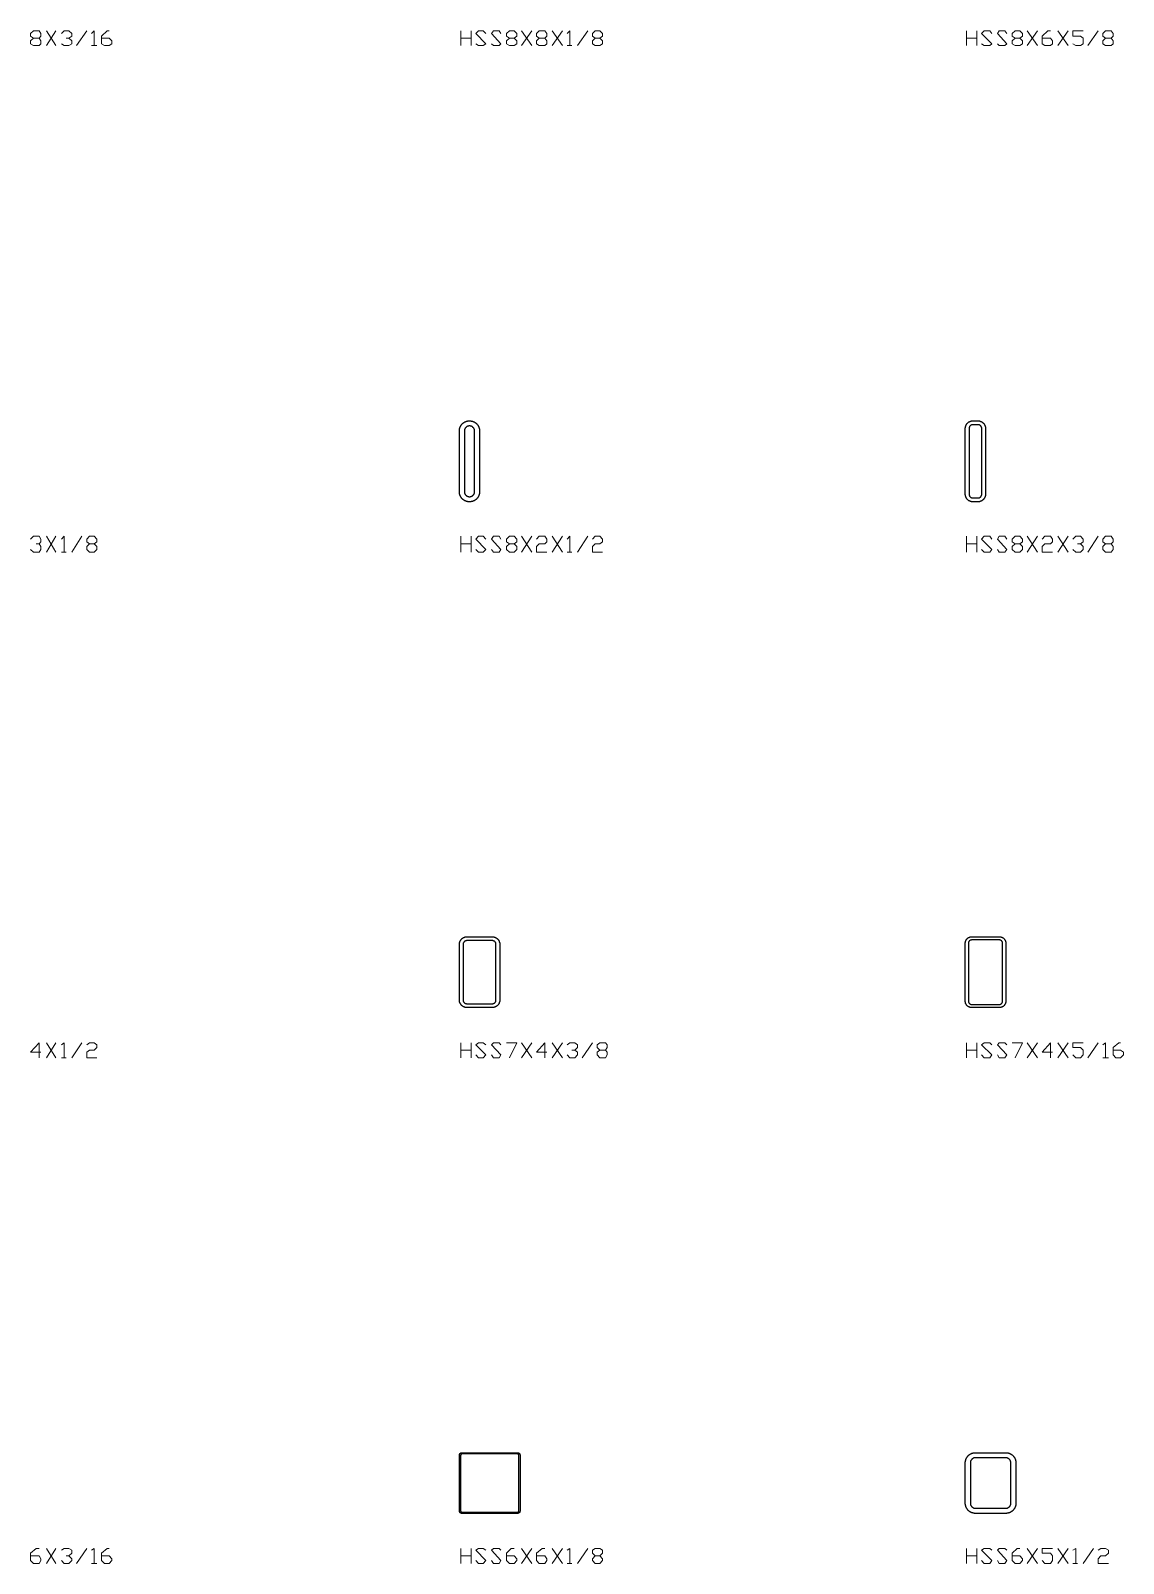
# Model space of a CAD drawing. Header units: inches. Extents: x 0 to 975, y -1305 to 34.
# Drawn here: x 107.6 to 215.6, y -954.9 to -803.4 of the extents above; entities that cross this region are included whole.
import ezdxf

# ---------------------------------------------------------------- set-up
doc = ezdxf.new("R2010")
doc.units = ezdxf.units.IN
doc.header["$MEASUREMENT"] = 0
doc.layers.add('AISC_STEEL', color=7, linetype='Continuous')

msp = doc.modelspace()

# ---------------------------------------------------------------- linework, layer by layer
at = {"color": 3, "lineweight": 0}
for p, q in [((109.2, -803.43), (110.12, -804.9)), ((109.2, -804.9), (110.12, -803.43)), ((112.15, -804.9), (113.17, -803.43)), ((150.14, -804.9), (150.14, -803.43)), ((150.14, -804.16), (151.16, -804.16)), ((151.16, -803.43), (151.16, -804.9)), ((156.14, -803.43), (157.15, -804.9)), ((156.14, -804.9), (157.15, -803.43)), ((159.18, -803.43), (160.2, -804.9)), ((159.18, -804.9), (160.2, -803.43)), ((161.67, -804.9), (162.69, -803.43)), ((200.13, -804.9), (200.13, -803.43)), ((200.13, -804.16), (201.14, -804.16)), ((201.14, -803.43), (201.14, -804.9)), ((206.12, -803.43), (207.13, -804.9)), ((206.12, -804.9), (207.13, -803.43)), ((209.16, -803.43), (210.18, -804.9)), ((209.16, -804.9), (210.18, -803.43)), ((212.11, -804.9), (213.13, -803.43)), ((113.63, -804.9), (114.18, -804.9)), ((160.66, -804.9), (161.12, -804.9)), ((109.2, -853.41), (110.12, -854.98)), ((109.2, -854.98), (110.12, -853.41)), ((111.69, -854.98), (112.7, -853.41)), ((150.14, -854.98), (150.14, -853.41)), ((150.14, -854.15), (151.16, -854.15)), ((151.16, -853.41), (151.16, -854.98)), ((156.14, -853.41), (157.15, -854.98)), ((156.14, -854.98), (157.15, -853.41)), ((159.18, -853.41), (160.2, -854.98)), ((159.18, -854.98), (160.2, -853.41)), ((161.67, -854.98), (162.69, -853.41)), ((200.13, -854.98), (200.13, -853.41)), ((200.13, -854.15), (201.14, -854.15)), ((201.14, -853.41), (201.14, -854.98)), ((206.12, -853.41), (207.13, -854.98)), ((206.12, -854.98), (207.13, -853.41)), ((209.16, -853.41), (210.18, -854.98)), ((209.16, -854.98), (210.18, -853.41)), ((212.11, -854.98), (213.13, -853.41)), ((110.68, -854.98), (111.14, -854.98)), ((160.66, -854.98), (161.12, -854.98)), ((109.2, -903.48), (110.12, -904.96)), ((109.2, -904.96), (110.12, -903.48)), ((111.69, -904.96), (112.7, -903.48)), ((150.14, -904.96), (150.14, -903.48)), ((150.14, -904.22), (151.16, -904.22)), ((151.16, -903.48), (151.16, -904.96)), ((156.14, -903.48), (157.15, -904.96)), ((156.14, -904.96), (157.15, -903.48)), ((159.18, -903.48), (160.2, -904.96)), ((159.18, -904.96), (160.2, -903.48)), ((162.13, -904.96), (163.15, -903.48)), ((200.13, -904.96), (200.13, -903.48)), ((200.13, -904.22), (201.14, -904.22)), ((201.14, -903.48), (201.14, -904.96)), ((206.12, -903.48), (207.13, -904.96)), ((206.12, -904.96), (207.13, -903.48)), ((209.16, -903.48), (210.18, -904.96)), ((209.16, -904.96), (210.18, -903.48)), ((212.11, -904.96), (213.13, -903.48)), ((110.68, -904.96), (111.14, -904.96)), ((213.59, -904.96), (214.14, -904.96)), ((109.2, -953.46), (110.12, -954.94)), ((109.2, -954.94), (110.12, -953.46)), ((112.15, -954.94), (113.17, -953.46)), ((150.14, -954.94), (150.14, -953.46)), ((150.14, -954.2), (151.16, -954.2)), ((151.16, -953.46), (151.16, -954.94)), ((156.14, -953.46), (157.15, -954.94)), ((156.14, -954.94), (157.15, -953.46)), ((159.18, -953.46), (160.2, -954.94)), ((159.18, -954.94), (160.2, -953.46)), ((161.67, -954.94), (162.69, -953.46)), ((200.13, -954.94), (200.13, -953.46)), ((200.13, -954.2), (201.14, -954.2)), ((201.14, -953.46), (201.14, -954.94)), ((206.12, -953.46), (207.13, -954.94)), ((206.12, -954.94), (207.13, -953.46)), ((209.16, -953.46), (210.18, -954.94)), ((209.16, -954.94), (210.18, -953.46)), ((211.65, -954.94), (212.67, -953.46)), ((113.63, -954.94), (114.18, -954.94)), ((160.66, -954.94), (161.12, -954.94)), ((210.64, -954.94), (211.1, -954.94))]:
    msp.add_line(p, q, dxfattribs=at)
for points in [[(108.46, -804.16), (108.65, -804.44), (108.65, -804.72), (108.46, -804.9), (107.91, -804.9), (107.63, -804.72), (107.63, -804.44), (107.91, -804.16), (108.46, -804.16), (108.65, -803.98), (108.65, -803.7), (108.46, -803.43), (107.91, -803.43), (107.63, -803.7), (107.63, -803.98), (107.91, -804.16)], [(110.68, -803.7), (110.95, -803.43), (111.41, -803.43), (111.69, -803.7), (111.69, -803.98), (111.41, -804.16), (111.14, -804.16)], [(111.41, -804.16), (111.69, -804.44), (111.69, -804.72), (111.41, -804.9), (110.95, -804.9), (110.68, -804.72)], [(113.63, -803.7), (113.9, -803.43), (113.9, -804.9)], [(114.64, -804.16), (115.38, -804.16), (115.66, -804.44), (115.66, -804.72), (115.38, -804.9), (114.92, -804.9), (114.64, -804.72), (114.64, -803.98), (115.19, -803.43), (115.38, -803.43)], [(151.62, -804.72), (151.9, -804.9), (152.36, -804.9), (152.63, -804.72), (151.62, -803.7), (151.9, -803.43), (152.36, -803.43), (152.63, -803.7)], [(153.19, -804.72), (153.37, -804.9), (153.93, -804.9), (154.11, -804.72), (153.19, -803.7), (153.37, -803.43), (153.93, -803.43), (154.11, -803.7)], [(155.4, -804.16), (155.68, -804.44), (155.68, -804.72), (155.4, -804.9), (154.94, -804.9), (154.66, -804.72), (154.66, -804.44), (154.94, -804.16), (155.4, -804.16), (155.68, -803.98), (155.68, -803.7), (155.4, -803.43), (154.94, -803.43), (154.66, -803.7), (154.66, -803.98), (154.94, -804.16)], [(158.44, -804.16), (158.63, -804.44), (158.63, -804.72), (158.44, -804.9), (157.89, -804.9), (157.61, -804.72), (157.61, -804.44), (157.89, -804.16), (158.44, -804.16), (158.63, -803.98), (158.63, -803.7), (158.44, -803.43), (157.89, -803.43), (157.61, -803.7), (157.61, -803.98), (157.89, -804.16)], [(160.66, -803.7), (160.93, -803.43), (160.93, -804.9)], [(163.89, -804.16), (164.16, -804.44), (164.16, -804.72), (163.89, -804.9), (163.42, -804.9), (163.15, -804.72), (163.15, -804.44), (163.42, -804.16), (163.89, -804.16), (164.16, -803.98), (164.16, -803.7), (163.89, -803.43), (163.42, -803.43), (163.15, -803.7), (163.15, -803.98), (163.42, -804.16)], [(201.6, -804.72), (201.88, -804.9), (202.43, -804.9), (202.62, -804.72), (201.6, -803.7), (201.88, -803.43), (202.43, -803.43), (202.62, -803.7)], [(203.17, -804.72), (203.35, -804.9), (203.91, -804.9), (204.09, -804.72), (203.17, -803.7), (203.35, -803.43), (203.91, -803.43), (204.09, -803.7)], [(205.38, -804.16), (205.66, -804.44), (205.66, -804.72), (205.38, -804.9), (204.92, -804.9), (204.64, -804.72), (204.64, -804.44), (204.92, -804.16), (205.38, -804.16), (205.66, -803.98), (205.66, -803.7), (205.38, -803.43), (204.92, -803.43), (204.64, -803.7), (204.64, -803.98), (204.92, -804.16)], [(207.6, -804.16), (208.43, -804.16), (208.61, -804.44), (208.61, -804.72), (208.43, -804.9), (207.87, -804.9), (207.6, -804.72), (207.6, -803.98), (208.15, -803.43), (208.43, -803.43)], [(210.64, -804.72), (210.92, -804.9), (211.38, -804.9), (211.65, -804.72), (211.65, -804.16), (211.38, -803.98), (210.64, -803.98), (210.64, -803.43), (211.65, -803.43)], [(214.42, -804.16), (214.6, -804.44), (214.6, -804.72), (214.42, -804.9), (213.87, -804.9), (213.59, -804.72), (213.59, -804.44), (213.87, -804.16), (214.42, -804.16), (214.6, -803.98), (214.6, -803.7), (214.42, -803.43), (213.87, -803.43), (213.59, -803.7), (213.59, -803.98), (213.87, -804.16)], [(107.63, -853.68), (107.91, -853.41), (108.46, -853.41), (108.65, -853.68), (108.65, -853.96), (108.46, -854.15), (108.19, -854.15)], [(108.46, -854.15), (108.65, -854.42), (108.65, -854.7), (108.46, -854.98), (107.91, -854.98), (107.63, -854.7)], [(110.68, -853.68), (110.95, -853.41), (110.95, -854.98)], [(113.9, -854.15), (114.18, -854.42), (114.18, -854.7), (113.9, -854.98), (113.44, -854.98), (113.17, -854.7), (113.17, -854.42), (113.44, -854.15), (113.9, -854.15), (114.18, -853.96), (114.18, -853.68), (113.9, -853.41), (113.44, -853.41), (113.17, -853.68), (113.17, -853.96), (113.44, -854.15)], [(151.62, -854.7), (151.9, -854.98), (152.36, -854.98), (152.63, -854.7), (151.62, -853.68), (151.9, -853.41), (152.36, -853.41), (152.63, -853.68)], [(153.19, -854.7), (153.37, -854.98), (153.93, -854.98), (154.11, -854.7), (153.19, -853.68), (153.37, -853.41), (153.93, -853.41), (154.11, -853.68)], [(155.4, -854.15), (155.68, -854.42), (155.68, -854.7), (155.4, -854.98), (154.94, -854.98), (154.66, -854.7), (154.66, -854.42), (154.94, -854.15), (155.4, -854.15), (155.68, -853.96), (155.68, -853.68), (155.4, -853.41), (154.94, -853.41), (154.66, -853.68), (154.66, -853.96), (154.94, -854.15)], [(157.61, -853.68), (157.89, -853.41), (158.44, -853.41), (158.63, -853.68), (158.63, -853.96), (158.44, -854.15), (157.89, -854.15), (157.61, -854.42), (157.61, -854.98), (158.63, -854.98)], [(160.66, -853.68), (160.93, -853.41), (160.93, -854.98)], [(163.15, -853.68), (163.42, -853.41), (163.89, -853.41), (164.16, -853.68), (164.16, -853.96), (163.89, -854.15), (163.42, -854.15), (163.15, -854.42), (163.15, -854.98), (164.16, -854.98)], [(201.6, -854.7), (201.88, -854.98), (202.43, -854.98), (202.62, -854.7), (201.6, -853.68), (201.88, -853.41), (202.43, -853.41), (202.62, -853.68)], [(203.17, -854.7), (203.35, -854.98), (203.91, -854.98), (204.09, -854.7), (203.17, -853.68), (203.35, -853.41), (203.91, -853.41), (204.09, -853.68)], [(205.38, -854.15), (205.66, -854.42), (205.66, -854.7), (205.38, -854.98), (204.92, -854.98), (204.64, -854.7), (204.64, -854.42), (204.92, -854.15), (205.38, -854.15), (205.66, -853.96), (205.66, -853.68), (205.38, -853.41), (204.92, -853.41), (204.64, -853.68), (204.64, -853.96), (204.92, -854.15)], [(207.6, -853.68), (207.87, -853.41), (208.43, -853.41), (208.61, -853.68), (208.61, -853.96), (208.43, -854.15), (207.87, -854.15), (207.6, -854.42), (207.6, -854.98), (208.61, -854.98)], [(210.64, -853.68), (210.92, -853.41), (211.38, -853.41), (211.65, -853.68), (211.65, -853.96), (211.38, -854.15), (211.1, -854.15)], [(211.38, -854.15), (211.65, -854.42), (211.65, -854.7), (211.38, -854.98), (210.92, -854.98), (210.64, -854.7)], [(214.42, -854.15), (214.6, -854.42), (214.6, -854.7), (214.42, -854.98), (213.87, -854.98), (213.59, -854.7), (213.59, -854.42), (213.87, -854.15), (214.42, -854.15), (214.6, -853.96), (214.6, -853.68), (214.42, -853.41), (213.87, -853.41), (213.59, -853.68), (213.59, -853.96), (213.87, -854.15)], [(108.65, -904.4), (107.63, -904.4), (108.46, -903.48), (108.46, -904.96)], [(110.68, -903.67), (110.95, -903.48), (110.95, -904.96)], [(113.17, -903.67), (113.44, -903.48), (113.9, -903.48), (114.18, -903.67), (114.18, -903.94), (113.9, -904.22), (113.44, -904.22), (113.17, -904.4), (113.17, -904.96), (114.18, -904.96)], [(151.62, -904.68), (151.9, -904.96), (152.36, -904.96), (152.63, -904.68), (151.62, -903.67), (151.9, -903.48), (152.36, -903.48), (152.63, -903.67)], [(153.19, -904.68), (153.37, -904.96), (153.93, -904.96), (154.11, -904.68), (153.19, -903.67), (153.37, -903.48), (153.93, -903.48), (154.11, -903.67)], [(154.66, -903.48), (155.68, -903.48), (154.94, -904.96)], [(158.63, -904.4), (157.61, -904.4), (158.44, -903.48), (158.44, -904.96)], [(160.66, -903.67), (160.93, -903.48), (161.4, -903.48), (161.67, -903.67), (161.67, -903.94), (161.4, -904.22), (161.12, -904.22)], [(161.4, -904.22), (161.67, -904.4), (161.67, -904.68), (161.4, -904.96), (160.93, -904.96), (160.66, -904.68)], [(164.44, -904.22), (164.62, -904.4), (164.62, -904.68), (164.44, -904.96), (163.89, -904.96), (163.61, -904.68), (163.61, -904.4), (163.89, -904.22), (164.44, -904.22), (164.62, -903.94), (164.62, -903.67), (164.44, -903.48), (163.89, -903.48), (163.61, -903.67), (163.61, -903.94), (163.89, -904.22)], [(201.6, -904.68), (201.88, -904.96), (202.43, -904.96), (202.62, -904.68), (201.6, -903.67), (201.88, -903.48), (202.43, -903.48), (202.62, -903.67)], [(203.17, -904.68), (203.35, -904.96), (203.91, -904.96), (204.09, -904.68), (203.17, -903.67), (203.35, -903.48), (203.91, -903.48), (204.09, -903.67)], [(204.64, -903.48), (205.66, -903.48), (204.92, -904.96)], [(208.61, -904.4), (207.6, -904.4), (208.43, -903.48), (208.43, -904.96)], [(210.64, -904.68), (210.92, -904.96), (211.38, -904.96), (211.65, -904.68), (211.65, -904.22), (211.38, -903.94), (210.64, -903.94), (210.64, -903.48), (211.65, -903.48)], [(213.59, -903.67), (213.87, -903.48), (213.87, -904.96)], [(214.6, -904.22), (215.34, -904.22), (215.62, -904.4), (215.62, -904.68), (215.34, -904.96), (214.88, -904.96), (214.6, -904.68), (214.6, -903.94), (215.16, -903.48), (215.34, -903.48)], [(107.63, -954.2), (108.46, -954.2), (108.65, -954.48), (108.65, -954.66), (108.46, -954.94), (107.91, -954.94), (107.63, -954.66), (107.63, -953.92), (108.19, -953.46), (108.46, -953.46)], [(110.68, -953.65), (110.95, -953.46), (111.41, -953.46), (111.69, -953.65), (111.69, -953.92), (111.41, -954.2), (111.14, -954.2)], [(111.41, -954.2), (111.69, -954.48), (111.69, -954.66), (111.41, -954.94), (110.95, -954.94), (110.68, -954.66)], [(113.63, -953.65), (113.9, -953.46), (113.9, -954.94)], [(114.64, -954.2), (115.38, -954.2), (115.66, -954.48), (115.66, -954.66), (115.38, -954.94), (114.92, -954.94), (114.64, -954.66), (114.64, -953.92), (115.19, -953.46), (115.38, -953.46)], [(151.62, -954.66), (151.9, -954.94), (152.36, -954.94), (152.63, -954.66), (151.62, -953.65), (151.9, -953.46), (152.36, -953.46), (152.63, -953.65)], [(153.19, -954.66), (153.37, -954.94), (153.93, -954.94), (154.11, -954.66), (153.19, -953.65), (153.37, -953.46), (153.93, -953.46), (154.11, -953.65)], [(154.66, -954.2), (155.4, -954.2), (155.68, -954.48), (155.68, -954.66), (155.4, -954.94), (154.94, -954.94), (154.66, -954.66), (154.66, -953.92), (155.12, -953.46), (155.4, -953.46)], [(157.61, -954.2), (158.44, -954.2), (158.63, -954.48), (158.63, -954.66), (158.44, -954.94), (157.89, -954.94), (157.61, -954.66), (157.61, -953.92), (158.17, -953.46), (158.44, -953.46)], [(160.66, -953.65), (160.93, -953.46), (160.93, -954.94)], [(163.89, -954.2), (164.16, -954.48), (164.16, -954.66), (163.89, -954.94), (163.42, -954.94), (163.15, -954.66), (163.15, -954.48), (163.42, -954.2), (163.89, -954.2), (164.16, -953.92), (164.16, -953.65), (163.89, -953.46), (163.42, -953.46), (163.15, -953.65), (163.15, -953.92), (163.42, -954.2)], [(201.6, -954.66), (201.88, -954.94), (202.43, -954.94), (202.62, -954.66), (201.6, -953.65), (201.88, -953.46), (202.43, -953.46), (202.62, -953.65)], [(203.17, -954.66), (203.35, -954.94), (203.91, -954.94), (204.09, -954.66), (203.17, -953.65), (203.35, -953.46), (203.91, -953.46), (204.09, -953.65)], [(204.64, -954.2), (205.38, -954.2), (205.66, -954.48), (205.66, -954.66), (205.38, -954.94), (204.92, -954.94), (204.64, -954.66), (204.64, -953.92), (205.11, -953.46), (205.38, -953.46)], [(207.6, -954.66), (207.87, -954.94), (208.43, -954.94), (208.61, -954.66), (208.61, -954.2), (208.43, -953.92), (207.6, -953.92), (207.6, -953.46), (208.61, -953.46)], [(210.64, -953.65), (210.92, -953.46), (210.92, -954.94)], [(213.13, -953.65), (213.41, -953.46), (213.87, -953.46), (214.14, -953.65), (214.14, -953.92), (213.87, -954.2), (213.41, -954.2), (213.13, -954.48), (213.13, -954.94), (214.14, -954.94)]]:
    msp.add_lwpolyline(points, dxfattribs=at)
at = {"layer": 'AISC_STEEL'}
for points in [[(151, -842), (151.03, -842), (151.06, -842), (151.09, -842), (151.12, -842.01), (151.15, -842.01), (151.18, -842.02), (151.21, -842.02), (151.24, -842.03), (151.26, -842.04), (151.29, -842.04), (151.32, -842.05), (151.35, -842.06), (151.38, -842.07), (151.4, -842.08), (151.43, -842.1), (151.46, -842.11), (151.48, -842.12), (151.51, -842.14), (151.53, -842.15), (151.56, -842.17), (151.58, -842.19), (151.61, -842.2), (151.63, -842.22), (151.65, -842.24), (151.68, -842.26), (151.7, -842.28), (151.72, -842.3), (151.74, -842.32), (151.76, -842.35), (151.78, -842.37), (151.8, -842.39), (151.81, -842.42), (151.83, -842.44), (151.85, -842.47), (151.86, -842.49), (151.88, -842.52), (151.89, -842.54), (151.9, -842.57), (151.92, -842.6), (151.93, -842.62), (151.94, -842.65), (151.95, -842.68), (151.96, -842.71), (151.96, -842.74), (151.97, -842.76), (151.98, -842.79), (151.98, -842.82), (151.99, -842.85), (151.99, -842.88), (152, -842.91), (152, -842.94), (152, -842.97), (152, -843), (152, -849), (152, -849.03), (152, -849.06), (152, -849.09), (151.99, -849.12), (151.99, -849.15), (151.98, -849.18), (151.98, -849.21), (151.97, -849.24), (151.96, -849.26), (151.96, -849.29), (151.95, -849.32), (151.94, -849.35), (151.93, -849.38), (151.92, -849.4), (151.9, -849.43), (151.89, -849.46), (151.88, -849.48), (151.86, -849.51), (151.85, -849.53), (151.83, -849.56), (151.81, -849.58), (151.8, -849.61), (151.78, -849.63), (151.76, -849.65), (151.74, -849.68), (151.72, -849.7), (151.7, -849.72), (151.68, -849.74), (151.65, -849.76), (151.63, -849.78), (151.61, -849.8), (151.58, -849.81), (151.56, -849.83), (151.53, -849.85), (151.51, -849.86), (151.48, -849.88), (151.46, -849.89), (151.43, -849.9), (151.4, -849.92), (151.38, -849.93), (151.35, -849.94), (151.32, -849.95), (151.29, -849.96), (151.26, -849.96), (151.24, -849.97), (151.21, -849.98), (151.18, -849.98), (151.15, -849.99), (151.12, -849.99), (151.09, -850), (151.06, -850), (151.03, -850), (151, -850), (151, -850), (150.97, -850), (150.94, -850), (150.91, -850), (150.88, -849.99), (150.85, -849.99), (150.82, -849.98), (150.79, -849.98), (150.76, -849.97), (150.74, -849.96), (150.71, -849.96), (150.68, -849.95), (150.65, -849.94), (150.62, -849.93), (150.6, -849.92), (150.57, -849.9), (150.54, -849.89), (150.52, -849.88), (150.49, -849.86), (150.47, -849.85), (150.44, -849.83), (150.42, -849.81), (150.39, -849.8), (150.37, -849.78), (150.35, -849.76), (150.32, -849.74), (150.3, -849.72), (150.28, -849.7), (150.26, -849.68), (150.24, -849.65), (150.22, -849.63), (150.2, -849.61), (150.19, -849.58), (150.17, -849.56), (150.15, -849.53), (150.14, -849.51), (150.12, -849.48), (150.11, -849.46), (150.1, -849.43), (150.08, -849.4), (150.07, -849.38), (150.06, -849.35), (150.05, -849.32), (150.04, -849.29), (150.04, -849.26), (150.03, -849.24), (150.02, -849.21), (150.02, -849.18), (150.01, -849.15), (150.01, -849.12), (150, -849.09), (150, -849.06), (150, -849.03), (150, -849), (150, -843), (150, -842.97), (150, -842.94), (150, -842.91), (150.01, -842.88), (150.01, -842.85), (150.02, -842.82), (150.02, -842.79), (150.03, -842.76), (150.04, -842.74), (150.04, -842.71), (150.05, -842.68), (150.06, -842.65), (150.07, -842.62), (150.08, -842.6), (150.1, -842.57), (150.11, -842.54), (150.12, -842.52), (150.14, -842.49), (150.15, -842.47), (150.17, -842.44), (150.19, -842.42), (150.2, -842.39), (150.22, -842.37), (150.24, -842.35), (150.26, -842.32), (150.28, -842.3), (150.3, -842.28), (150.32, -842.26), (150.35, -842.24), (150.37, -842.22), (150.39, -842.2), (150.42, -842.19), (150.44, -842.17), (150.47, -842.15), (150.49, -842.14), (150.52, -842.12), (150.54, -842.11), (150.57, -842.1), (150.6, -842.08), (150.62, -842.07), (150.65, -842.06), (150.68, -842.05), (150.71, -842.04), (150.74, -842.04), (150.76, -842.03), (150.79, -842.02), (150.82, -842.02), (150.85, -842.01), (150.88, -842.01), (150.91, -842), (150.94, -842), (150.97, -842), (151, -842)], [(201.25, -842), (201.28, -842), (201.31, -842), (201.34, -842.01), (201.37, -842.01), (201.4, -842.01), (201.43, -842.02), (201.45, -842.03), (201.48, -842.04), (201.51, -842.05), (201.54, -842.06), (201.56, -842.07), (201.59, -842.08), (201.62, -842.1), (201.64, -842.11), (201.67, -842.13), (201.69, -842.14), (201.71, -842.16), (201.74, -842.18), (201.76, -842.2), (201.78, -842.22), (201.8, -842.24), (201.82, -842.26), (201.84, -842.29), (201.86, -842.31), (201.87, -842.33), (201.89, -842.36), (201.9, -842.38), (201.92, -842.41), (201.93, -842.44), (201.94, -842.46), (201.95, -842.49), (201.96, -842.52), (201.97, -842.55), (201.98, -842.57), (201.99, -842.6), (201.99, -842.63), (201.99, -842.66), (202, -842.69), (202, -842.72), (202, -842.75), (202, -849.25), (202, -849.28), (202, -849.31), (201.99, -849.34), (201.99, -849.37), (201.99, -849.4), (201.98, -849.43), (201.97, -849.45), (201.96, -849.48), (201.95, -849.51), (201.94, -849.54), (201.93, -849.56), (201.92, -849.59), (201.9, -849.62), (201.89, -849.64), (201.87, -849.67), (201.86, -849.69), (201.84, -849.71), (201.82, -849.74), (201.8, -849.76), (201.78, -849.78), (201.76, -849.8), (201.74, -849.82), (201.71, -849.84), (201.69, -849.86), (201.67, -849.87), (201.64, -849.89), (201.62, -849.9), (201.59, -849.92), (201.56, -849.93), (201.54, -849.94), (201.51, -849.95), (201.48, -849.96), (201.45, -849.97), (201.43, -849.98), (201.4, -849.99), (201.37, -849.99), (201.34, -849.99), (201.31, -850), (201.28, -850), (201.25, -850), (200.75, -850), (200.72, -850), (200.69, -850), (200.66, -849.99), (200.63, -849.99), (200.6, -849.99), (200.57, -849.98), (200.55, -849.97), (200.52, -849.96), (200.49, -849.95), (200.46, -849.94), (200.44, -849.93), (200.41, -849.92), (200.38, -849.9), (200.36, -849.89), (200.33, -849.87), (200.31, -849.86), (200.29, -849.84), (200.26, -849.82), (200.24, -849.8), (200.22, -849.78), (200.2, -849.76), (200.18, -849.74), (200.16, -849.71), (200.14, -849.69), (200.13, -849.67), (200.11, -849.64), (200.1, -849.62), (200.08, -849.59), (200.07, -849.56), (200.06, -849.54), (200.05, -849.51), (200.04, -849.48), (200.03, -849.45), (200.02, -849.43), (200.01, -849.4), (200.01, -849.37), (200.01, -849.34), (200, -849.31), (200, -849.28), (200, -849.25), (200, -842.75), (200, -842.72), (200, -842.69), (200.01, -842.66), (200.01, -842.63), (200.01, -842.6), (200.02, -842.57), (200.03, -842.55), (200.04, -842.52), (200.05, -842.49), (200.06, -842.46), (200.07, -842.44), (200.08, -842.41), (200.1, -842.38), (200.11, -842.36), (200.13, -842.33), (200.14, -842.31), (200.16, -842.29), (200.18, -842.26), (200.2, -842.24), (200.22, -842.22), (200.24, -842.2), (200.26, -842.18), (200.29, -842.16), (200.31, -842.14), (200.33, -842.13), (200.36, -842.11), (200.38, -842.1), (200.41, -842.08), (200.44, -842.07), (200.46, -842.06), (200.49, -842.05), (200.52, -842.04), (200.55, -842.03), (200.57, -842.02), (200.6, -842.01), (200.63, -842.01), (200.66, -842.01), (200.69, -842), (200.72, -842), (200.75, -842)], [(200.75, -842.38), (200.72, -842.38), (200.69, -842.38), (200.66, -842.39), (200.63, -842.39), (200.61, -842.4), (200.58, -842.42), (200.55, -842.43), (200.53, -842.45), (200.51, -842.46), (200.48, -842.48), (200.46, -842.51), (200.45, -842.53), (200.43, -842.55), (200.42, -842.58), (200.4, -842.61), (200.39, -842.63), (200.39, -842.66), (200.38, -842.69), (200.38, -842.72), (200.38, -842.75), (200.38, -849.25), (200.38, -849.28), (200.38, -849.31), (200.39, -849.34), (200.39, -849.37), (200.4, -849.39), (200.42, -849.42), (200.43, -849.45), (200.45, -849.47), (200.46, -849.49), (200.48, -849.52), (200.51, -849.54), (200.53, -849.55), (200.55, -849.57), (200.58, -849.58), (200.61, -849.6), (200.63, -849.61), (200.66, -849.61), (200.69, -849.62), (200.72, -849.62), (200.75, -849.62), (201.25, -849.62), (201.28, -849.62), (201.31, -849.62), (201.34, -849.61), (201.37, -849.61), (201.39, -849.6), (201.42, -849.58), (201.45, -849.57), (201.47, -849.55), (201.49, -849.54), (201.52, -849.52), (201.54, -849.49), (201.55, -849.47), (201.57, -849.45), (201.58, -849.42), (201.6, -849.39), (201.61, -849.37), (201.61, -849.34), (201.62, -849.31), (201.62, -849.28), (201.62, -849.25), (201.62, -842.75), (201.62, -842.72), (201.62, -842.69), (201.61, -842.66), (201.61, -842.63), (201.6, -842.61), (201.58, -842.58), (201.57, -842.55), (201.55, -842.53), (201.54, -842.51), (201.52, -842.48), (201.49, -842.46), (201.47, -842.45), (201.45, -842.43), (201.42, -842.42), (201.39, -842.4), (201.37, -842.39), (201.34, -842.39), (201.31, -842.38), (201.28, -842.38), (201.25, -842.38)], [(151, -842.5), (150.97, -842.5), (150.94, -842.5), (150.91, -842.51), (150.88, -842.51), (150.86, -842.52), (150.83, -842.53), (150.8, -842.54), (150.78, -842.55), (150.75, -842.57), (150.72, -842.58), (150.7, -842.6), (150.68, -842.62), (150.66, -842.64), (150.64, -842.66), (150.62, -842.68), (150.6, -842.7), (150.58, -842.72), (150.57, -842.75), (150.55, -842.78), (150.54, -842.8), (150.53, -842.83), (150.52, -842.86), (150.51, -842.88), (150.51, -842.91), (150.5, -842.94), (150.5, -842.97), (150.5, -843), (150.5, -849), (150.5, -849.03), (150.5, -849.06), (150.51, -849.09), (150.51, -849.12), (150.52, -849.14), (150.53, -849.17), (150.54, -849.2), (150.55, -849.22), (150.57, -849.25), (150.58, -849.28), (150.6, -849.3), (150.62, -849.32), (150.64, -849.34), (150.66, -849.36), (150.68, -849.38), (150.7, -849.4), (150.72, -849.42), (150.75, -849.43), (150.78, -849.45), (150.8, -849.46), (150.83, -849.47), (150.86, -849.48), (150.88, -849.49), (150.91, -849.49), (150.94, -849.5), (150.97, -849.5), (151, -849.5), (151, -849.5), (151.03, -849.5), (151.06, -849.5), (151.09, -849.49), (151.12, -849.49), (151.14, -849.48), (151.17, -849.47), (151.2, -849.46), (151.22, -849.45), (151.25, -849.43), (151.28, -849.42), (151.3, -849.4), (151.32, -849.38), (151.34, -849.36), (151.36, -849.34), (151.38, -849.32), (151.4, -849.3), (151.42, -849.28), (151.43, -849.25), (151.45, -849.22), (151.46, -849.2), (151.47, -849.17), (151.48, -849.14), (151.49, -849.12), (151.49, -849.09), (151.5, -849.06), (151.5, -849.03), (151.5, -849), (151.5, -843), (151.5, -842.97), (151.5, -842.94), (151.49, -842.91), (151.49, -842.88), (151.48, -842.86), (151.47, -842.83), (151.46, -842.8), (151.45, -842.78), (151.43, -842.75), (151.42, -842.72), (151.4, -842.7), (151.38, -842.68), (151.36, -842.66), (151.34, -842.64), (151.32, -842.62), (151.3, -842.6), (151.28, -842.58), (151.25, -842.57), (151.22, -842.55), (151.2, -842.54), (151.17, -842.53), (151.14, -842.52), (151.12, -842.51), (151.09, -842.51), (151.06, -842.5), (151.03, -842.5), (151, -842.5)], [(153.25, -893), (153.28, -893), (153.31, -893), (153.34, -893.01), (153.37, -893.01), (153.4, -893.01), (153.43, -893.02), (153.45, -893.03), (153.48, -893.04), (153.51, -893.05), (153.54, -893.06), (153.56, -893.07), (153.59, -893.08), (153.62, -893.1), (153.64, -893.11), (153.67, -893.13), (153.69, -893.14), (153.71, -893.16), (153.74, -893.18), (153.76, -893.2), (153.78, -893.22), (153.8, -893.24), (153.82, -893.26), (153.84, -893.29), (153.86, -893.31), (153.87, -893.33), (153.89, -893.36), (153.9, -893.38), (153.92, -893.41), (153.93, -893.44), (153.94, -893.46), (153.95, -893.49), (153.96, -893.52), (153.97, -893.55), (153.98, -893.57), (153.99, -893.6), (153.99, -893.63), (153.99, -893.66), (154, -893.69), (154, -893.72), (154, -893.75), (154, -899.25), (154, -899.28), (154, -899.31), (153.99, -899.34), (153.99, -899.37), (153.99, -899.4), (153.98, -899.43), (153.97, -899.45), (153.96, -899.48), (153.95, -899.51), (153.94, -899.54), (153.93, -899.56), (153.92, -899.59), (153.9, -899.62), (153.89, -899.64), (153.87, -899.67), (153.86, -899.69), (153.84, -899.71), (153.82, -899.74), (153.8, -899.76), (153.78, -899.78), (153.76, -899.8), (153.74, -899.82), (153.71, -899.84), (153.69, -899.86), (153.67, -899.87), (153.64, -899.89), (153.62, -899.9), (153.59, -899.92), (153.56, -899.93), (153.54, -899.94), (153.51, -899.95), (153.48, -899.96), (153.45, -899.97), (153.43, -899.98), (153.4, -899.99), (153.37, -899.99), (153.34, -899.99), (153.31, -900), (153.28, -900), (153.25, -900), (150.75, -900), (150.72, -900), (150.69, -900), (150.66, -899.99), (150.63, -899.99), (150.6, -899.99), (150.57, -899.98), (150.55, -899.97), (150.52, -899.96), (150.49, -899.95), (150.46, -899.94), (150.44, -899.93), (150.41, -899.92), (150.38, -899.9), (150.36, -899.89), (150.33, -899.87), (150.31, -899.86), (150.29, -899.84), (150.26, -899.82), (150.24, -899.8), (150.22, -899.78), (150.2, -899.76), (150.18, -899.74), (150.16, -899.71), (150.14, -899.69), (150.13, -899.67), (150.11, -899.64), (150.1, -899.62), (150.08, -899.59), (150.07, -899.56), (150.06, -899.54), (150.05, -899.51), (150.04, -899.48), (150.03, -899.45), (150.02, -899.43), (150.01, -899.4), (150.01, -899.37), (150.01, -899.34), (150, -899.31), (150, -899.28), (150, -899.25), (150, -893.75), (150, -893.72), (150, -893.69), (150.01, -893.66), (150.01, -893.63), (150.01, -893.6), (150.02, -893.57), (150.03, -893.55), (150.04, -893.52), (150.05, -893.49), (150.06, -893.46), (150.07, -893.44), (150.08, -893.41), (150.1, -893.38), (150.11, -893.36), (150.13, -893.33), (150.14, -893.31), (150.16, -893.29), (150.18, -893.26), (150.2, -893.24), (150.22, -893.22), (150.24, -893.2), (150.26, -893.18), (150.29, -893.16), (150.31, -893.14), (150.33, -893.13), (150.36, -893.11), (150.38, -893.1), (150.41, -893.08), (150.44, -893.07), (150.46, -893.06), (150.49, -893.05), (150.52, -893.04), (150.55, -893.03), (150.57, -893.02), (150.6, -893.01), (150.63, -893.01), (150.66, -893.01), (150.69, -893), (150.72, -893), (150.75, -893)], [(150.75, -893.37), (150.72, -893.38), (150.69, -893.38), (150.66, -893.39), (150.63, -893.39), (150.61, -893.4), (150.58, -893.42), (150.55, -893.43), (150.53, -893.45), (150.51, -893.46), (150.48, -893.48), (150.46, -893.51), (150.45, -893.53), (150.43, -893.55), (150.42, -893.58), (150.4, -893.61), (150.39, -893.63), (150.39, -893.66), (150.38, -893.69), (150.38, -893.72), (150.38, -893.75), (150.38, -899.25), (150.38, -899.28), (150.38, -899.31), (150.39, -899.34), (150.39, -899.37), (150.4, -899.39), (150.42, -899.42), (150.43, -899.45), (150.45, -899.47), (150.46, -899.49), (150.48, -899.52), (150.51, -899.54), (150.53, -899.55), (150.55, -899.57), (150.58, -899.58), (150.61, -899.6), (150.63, -899.61), (150.66, -899.61), (150.69, -899.62), (150.72, -899.62), (150.75, -899.62), (153.25, -899.62), (153.28, -899.62), (153.31, -899.62), (153.34, -899.61), (153.37, -899.61), (153.39, -899.6), (153.42, -899.58), (153.45, -899.57), (153.47, -899.55), (153.49, -899.54), (153.52, -899.52), (153.54, -899.49), (153.55, -899.47), (153.57, -899.45), (153.58, -899.42), (153.6, -899.39), (153.61, -899.37), (153.61, -899.34), (153.62, -899.31), (153.62, -899.28), (153.62, -899.25), (153.62, -893.75), (153.62, -893.72), (153.62, -893.69), (153.61, -893.66), (153.61, -893.63), (153.6, -893.61), (153.58, -893.58), (153.57, -893.55), (153.55, -893.53), (153.54, -893.51), (153.52, -893.48), (153.49, -893.46), (153.47, -893.45), (153.45, -893.43), (153.42, -893.42), (153.39, -893.4), (153.37, -893.39), (153.34, -893.39), (153.31, -893.38), (153.28, -893.38), (153.25, -893.37)], [(203.38, -893), (203.4, -893), (203.43, -893), (203.46, -893.01), (203.49, -893.01), (203.52, -893.02), (203.55, -893.03), (203.58, -893.03), (203.61, -893.04), (203.63, -893.06), (203.66, -893.07), (203.69, -893.08), (203.71, -893.1), (203.74, -893.12), (203.76, -893.13), (203.78, -893.15), (203.81, -893.17), (203.83, -893.19), (203.85, -893.22), (203.87, -893.24), (203.88, -893.26), (203.9, -893.29), (203.92, -893.31), (203.93, -893.34), (203.94, -893.37), (203.96, -893.39), (203.97, -893.42), (203.97, -893.45), (203.98, -893.48), (203.99, -893.51), (203.99, -893.54), (204, -893.57), (204, -893.6), (204, -893.62), (204, -899.38), (204, -899.4), (204, -899.43), (203.99, -899.46), (203.99, -899.49), (203.98, -899.52), (203.97, -899.55), (203.97, -899.58), (203.96, -899.61), (203.94, -899.63), (203.93, -899.66), (203.92, -899.69), (203.9, -899.71), (203.88, -899.74), (203.87, -899.76), (203.85, -899.78), (203.83, -899.81), (203.81, -899.83), (203.78, -899.85), (203.76, -899.87), (203.74, -899.88), (203.71, -899.9), (203.69, -899.92), (203.66, -899.93), (203.63, -899.94), (203.61, -899.96), (203.58, -899.97), (203.55, -899.97), (203.52, -899.98), (203.49, -899.99), (203.46, -899.99), (203.43, -900), (203.4, -900), (203.38, -900), (200.62, -900), (200.6, -900), (200.57, -900), (200.54, -899.99), (200.51, -899.99), (200.48, -899.98), (200.45, -899.97), (200.42, -899.97), (200.39, -899.96), (200.37, -899.94), (200.34, -899.93), (200.31, -899.92), (200.29, -899.9), (200.26, -899.88), (200.24, -899.87), (200.22, -899.85), (200.19, -899.83), (200.17, -899.81), (200.15, -899.78), (200.13, -899.76), (200.12, -899.74), (200.1, -899.71), (200.08, -899.69), (200.07, -899.66), (200.06, -899.63), (200.04, -899.61), (200.03, -899.58), (200.03, -899.55), (200.02, -899.52), (200.01, -899.49), (200.01, -899.46), (200, -899.43), (200, -899.4), (200, -899.38), (200, -893.62), (200, -893.6), (200, -893.57), (200.01, -893.54), (200.01, -893.51), (200.02, -893.48), (200.03, -893.45), (200.03, -893.42), (200.04, -893.39), (200.06, -893.37), (200.07, -893.34), (200.08, -893.31), (200.1, -893.29), (200.12, -893.26), (200.13, -893.24), (200.15, -893.22), (200.17, -893.19), (200.19, -893.17), (200.22, -893.15), (200.24, -893.13), (200.26, -893.12), (200.29, -893.1), (200.31, -893.08), (200.34, -893.07), (200.37, -893.06), (200.39, -893.04), (200.42, -893.03), (200.45, -893.03), (200.48, -893.02), (200.51, -893.01), (200.54, -893.01), (200.57, -893), (200.6, -893), (200.62, -893)], [(200.62, -893.31), (200.6, -893.31), (200.57, -893.32), (200.54, -893.32), (200.51, -893.33), (200.49, -893.35), (200.46, -893.36), (200.44, -893.38), (200.41, -893.39), (200.39, -893.41), (200.38, -893.44), (200.36, -893.46), (200.35, -893.49), (200.33, -893.51), (200.32, -893.54), (200.32, -893.57), (200.31, -893.6), (200.31, -893.62), (200.31, -899.38), (200.31, -899.4), (200.32, -899.43), (200.32, -899.46), (200.33, -899.49), (200.35, -899.51), (200.36, -899.54), (200.38, -899.56), (200.39, -899.59), (200.41, -899.61), (200.44, -899.62), (200.46, -899.64), (200.49, -899.65), (200.51, -899.67), (200.54, -899.68), (200.57, -899.68), (200.6, -899.69), (200.62, -899.69), (203.38, -899.69), (203.4, -899.69), (203.43, -899.68), (203.46, -899.68), (203.49, -899.67), (203.51, -899.65), (203.54, -899.64), (203.56, -899.62), (203.59, -899.61), (203.61, -899.59), (203.62, -899.56), (203.64, -899.54), (203.65, -899.51), (203.67, -899.49), (203.68, -899.46), (203.68, -899.43), (203.69, -899.4), (203.69, -899.38), (203.69, -893.62), (203.69, -893.6), (203.68, -893.57), (203.68, -893.54), (203.67, -893.51), (203.65, -893.49), (203.64, -893.46), (203.62, -893.44), (203.61, -893.41), (203.59, -893.39), (203.56, -893.38), (203.54, -893.36), (203.51, -893.35), (203.49, -893.33), (203.46, -893.32), (203.43, -893.32), (203.4, -893.31), (203.38, -893.31)], [(155.75, -944), (155.78, -944), (155.81, -944.01), (155.83, -944.01), (155.86, -944.02), (155.88, -944.04), (155.91, -944.05), (155.93, -944.07), (155.95, -944.09), (155.96, -944.12), (155.98, -944.14), (155.99, -944.17), (155.99, -944.19), (156, -944.22), (156, -944.25), (156, -949.75), (156, -949.78), (155.99, -949.81), (155.99, -949.83), (155.98, -949.86), (155.96, -949.88), (155.95, -949.91), (155.93, -949.93), (155.91, -949.95), (155.88, -949.96), (155.86, -949.98), (155.83, -949.99), (155.81, -949.99), (155.78, -950), (155.75, -950), (150.25, -950), (150.22, -950), (150.19, -949.99), (150.17, -949.99), (150.14, -949.98), (150.12, -949.96), (150.09, -949.95), (150.07, -949.93), (150.05, -949.91), (150.04, -949.88), (150.02, -949.86), (150.01, -949.83), (150.01, -949.81), (150, -949.78), (150, -949.75), (150, -944.25), (150, -944.22), (150.01, -944.19), (150.01, -944.17), (150.02, -944.14), (150.04, -944.12), (150.05, -944.09), (150.07, -944.07), (150.09, -944.05), (150.12, -944.04), (150.14, -944.02), (150.17, -944.01), (150.19, -944.01), (150.22, -944), (150.25, -944)], [(150.25, -944.12), (150.23, -944.13), (150.22, -944.13), (150.2, -944.13), (150.19, -944.14), (150.17, -944.15), (150.16, -944.16), (150.15, -944.17), (150.14, -944.19), (150.13, -944.2), (150.13, -944.22), (150.13, -944.23), (150.12, -944.25), (150.12, -949.75), (150.13, -949.77), (150.13, -949.78), (150.13, -949.8), (150.14, -949.81), (150.15, -949.83), (150.16, -949.84), (150.17, -949.85), (150.19, -949.86), (150.2, -949.87), (150.22, -949.87), (150.23, -949.87), (150.25, -949.87), (155.75, -949.87), (155.77, -949.87), (155.78, -949.87), (155.8, -949.87), (155.81, -949.86), (155.83, -949.85), (155.84, -949.84), (155.85, -949.83), (155.86, -949.81), (155.87, -949.8), (155.87, -949.78), (155.87, -949.77), (155.88, -949.75), (155.88, -944.25), (155.87, -944.23), (155.87, -944.22), (155.87, -944.2), (155.86, -944.19), (155.85, -944.17), (155.84, -944.16), (155.83, -944.15), (155.81, -944.14), (155.8, -944.13), (155.78, -944.13), (155.77, -944.13), (155.75, -944.12)], [(204, -944), (204.03, -944), (204.06, -944), (204.09, -944), (204.12, -944.01), (204.15, -944.01), (204.18, -944.02), (204.21, -944.02), (204.23, -944.03), (204.26, -944.04), (204.29, -944.04), (204.32, -944.05), (204.35, -944.06), (204.38, -944.07), (204.4, -944.08), (204.43, -944.1), (204.46, -944.11), (204.48, -944.12), (204.51, -944.14), (204.53, -944.15), (204.56, -944.17), (204.58, -944.19), (204.61, -944.21), (204.63, -944.22), (204.65, -944.24), (204.67, -944.26), (204.7, -944.28), (204.72, -944.3), (204.74, -944.33), (204.76, -944.35), (204.78, -944.37), (204.79, -944.39), (204.81, -944.42), (204.83, -944.44), (204.85, -944.47), (204.86, -944.49), (204.88, -944.52), (204.89, -944.54), (204.9, -944.57), (204.92, -944.6), (204.93, -944.62), (204.94, -944.65), (204.95, -944.68), (204.96, -944.71), (204.96, -944.74), (204.97, -944.77), (204.98, -944.79), (204.98, -944.82), (204.99, -944.85), (204.99, -944.88), (205, -944.91), (205, -944.94), (205, -944.97), (205, -945), (205, -949), (205, -949.03), (205, -949.06), (205, -949.09), (204.99, -949.12), (204.99, -949.15), (204.98, -949.18), (204.98, -949.21), (204.97, -949.23), (204.96, -949.26), (204.96, -949.29), (204.95, -949.32), (204.94, -949.35), (204.93, -949.38), (204.92, -949.4), (204.9, -949.43), (204.89, -949.46), (204.88, -949.48), (204.86, -949.51), (204.85, -949.53), (204.83, -949.56), (204.81, -949.58), (204.79, -949.61), (204.78, -949.63), (204.76, -949.65), (204.74, -949.67), (204.72, -949.7), (204.7, -949.72), (204.67, -949.74), (204.65, -949.76), (204.63, -949.78), (204.61, -949.79), (204.58, -949.81), (204.56, -949.83), (204.53, -949.85), (204.51, -949.86), (204.48, -949.88), (204.46, -949.89), (204.43, -949.9), (204.4, -949.92), (204.38, -949.93), (204.35, -949.94), (204.32, -949.95), (204.29, -949.96), (204.26, -949.96), (204.23, -949.97), (204.21, -949.98), (204.18, -949.98), (204.15, -949.99), (204.12, -949.99), (204.09, -950), (204.06, -950), (204.03, -950), (204, -950), (201, -950), (200.97, -950), (200.94, -950), (200.91, -950), (200.88, -949.99), (200.85, -949.99), (200.82, -949.98), (200.79, -949.98), (200.77, -949.97), (200.74, -949.96), (200.71, -949.96), (200.68, -949.95), (200.65, -949.94), (200.62, -949.93), (200.6, -949.92), (200.57, -949.9), (200.54, -949.89), (200.52, -949.88), (200.49, -949.86), (200.47, -949.85), (200.44, -949.83), (200.42, -949.81), (200.39, -949.79), (200.37, -949.78), (200.35, -949.76), (200.33, -949.74), (200.3, -949.72), (200.28, -949.7), (200.26, -949.67), (200.24, -949.65), (200.22, -949.63), (200.21, -949.61), (200.19, -949.58), (200.17, -949.56), (200.15, -949.53), (200.14, -949.51), (200.12, -949.48), (200.11, -949.46), (200.1, -949.43), (200.08, -949.4), (200.07, -949.38), (200.06, -949.35), (200.05, -949.32), (200.04, -949.29), (200.04, -949.26), (200.03, -949.23), (200.02, -949.21), (200.02, -949.18), (200.01, -949.15), (200.01, -949.12), (200, -949.09), (200, -949.06), (200, -949.03), (200, -949), (200, -945), (200, -944.97), (200, -944.94), (200, -944.91), (200.01, -944.88), (200.01, -944.85), (200.02, -944.82), (200.02, -944.79), (200.03, -944.77), (200.04, -944.74), (200.04, -944.71), (200.05, -944.68), (200.06, -944.65), (200.07, -944.62), (200.08, -944.6), (200.1, -944.57), (200.11, -944.54), (200.12, -944.52), (200.14, -944.49), (200.15, -944.47), (200.17, -944.44), (200.19, -944.42), (200.21, -944.39), (200.22, -944.37), (200.24, -944.35), (200.26, -944.33), (200.28, -944.3), (200.3, -944.28), (200.33, -944.26), (200.35, -944.24), (200.37, -944.22), (200.39, -944.21), (200.42, -944.19), (200.44, -944.17), (200.47, -944.15), (200.49, -944.14), (200.52, -944.12), (200.54, -944.11), (200.57, -944.1), (200.6, -944.08), (200.62, -944.07), (200.65, -944.06), (200.68, -944.05), (200.71, -944.04), (200.74, -944.04), (200.77, -944.03), (200.79, -944.02), (200.82, -944.02), (200.85, -944.01), (200.88, -944.01), (200.91, -944), (200.94, -944), (200.97, -944), (201, -944)], [(201, -944.5), (200.97, -944.5), (200.94, -944.5), (200.91, -944.51), (200.88, -944.51), (200.86, -944.52), (200.83, -944.53), (200.8, -944.54), (200.78, -944.55), (200.75, -944.57), (200.73, -944.58), (200.7, -944.6), (200.68, -944.62), (200.66, -944.64), (200.64, -944.66), (200.62, -944.68), (200.6, -944.7), (200.58, -944.73), (200.57, -944.75), (200.55, -944.78), (200.54, -944.8), (200.53, -944.83), (200.52, -944.86), (200.51, -944.88), (200.51, -944.91), (200.5, -944.94), (200.5, -944.97), (200.5, -945), (200.5, -949), (200.5, -949.03), (200.5, -949.06), (200.51, -949.09), (200.51, -949.12), (200.52, -949.14), (200.53, -949.17), (200.54, -949.2), (200.55, -949.22), (200.57, -949.25), (200.58, -949.27), (200.6, -949.3), (200.62, -949.32), (200.64, -949.34), (200.66, -949.36), (200.68, -949.38), (200.7, -949.4), (200.73, -949.42), (200.75, -949.43), (200.78, -949.45), (200.8, -949.46), (200.83, -949.47), (200.86, -949.48), (200.88, -949.49), (200.91, -949.49), (200.94, -949.5), (200.97, -949.5), (201, -949.5), (204, -949.5), (204.03, -949.5), (204.06, -949.5), (204.09, -949.49), (204.12, -949.49), (204.14, -949.48), (204.17, -949.47), (204.2, -949.46), (204.22, -949.45), (204.25, -949.43), (204.27, -949.42), (204.3, -949.4), (204.32, -949.38), (204.34, -949.36), (204.36, -949.34), (204.38, -949.32), (204.4, -949.3), (204.42, -949.27), (204.43, -949.25), (204.45, -949.22), (204.46, -949.2), (204.47, -949.17), (204.48, -949.14), (204.49, -949.12), (204.49, -949.09), (204.5, -949.06), (204.5, -949.03), (204.5, -949), (204.5, -945), (204.5, -944.97), (204.5, -944.94), (204.49, -944.91), (204.49, -944.88), (204.48, -944.86), (204.47, -944.83), (204.46, -944.8), (204.45, -944.78), (204.43, -944.75), (204.42, -944.73), (204.4, -944.7), (204.38, -944.68), (204.36, -944.66), (204.34, -944.64), (204.32, -944.62), (204.3, -944.6), (204.27, -944.58), (204.25, -944.57), (204.22, -944.55), (204.2, -944.54), (204.17, -944.53), (204.14, -944.52), (204.12, -944.51), (204.09, -944.51), (204.06, -944.5), (204.03, -944.5), (204, -944.5)]]:
    msp.add_lwpolyline(points, close=True, dxfattribs=at)

doc.saveas('drawing.dxf')
